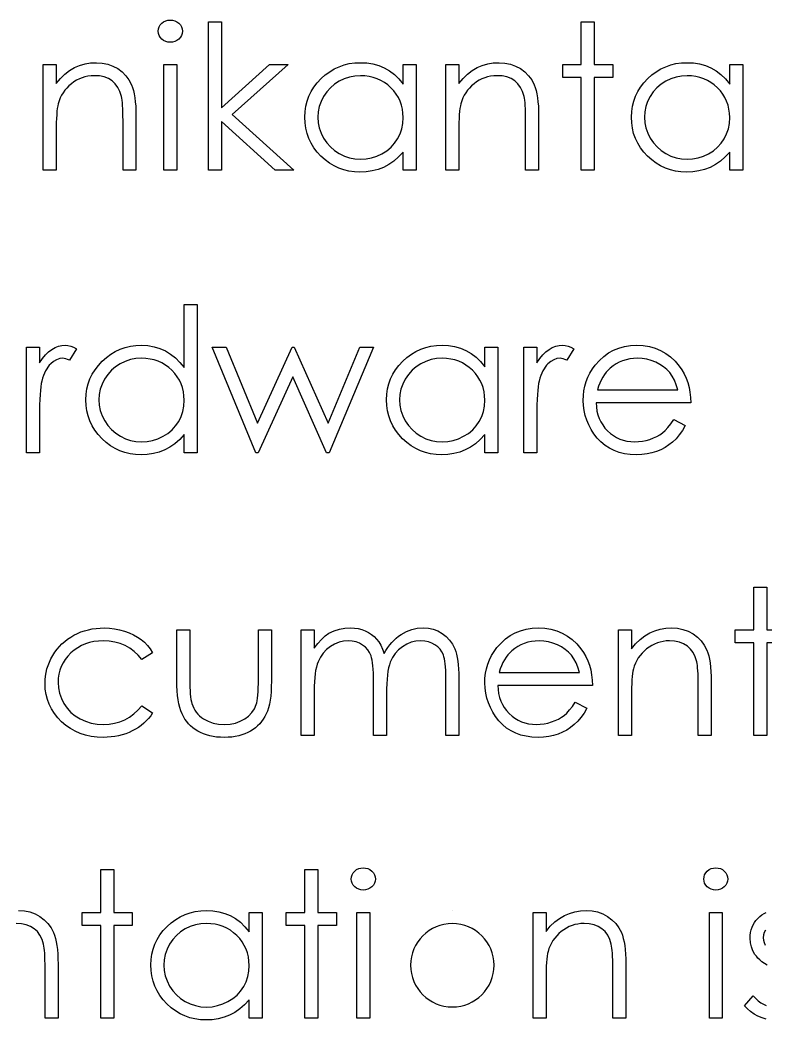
# Model space of a CAD drawing. Header units: millimetres. Extents: x -49 to 245, y 0 to 119.
# Drawn here: x 44.31 to 62.33, y 94.67 to 118.85 of the extents above; entities that cross this region are included whole.
import ezdxf

# ---------------------------------------------------------------- set-up
doc = ezdxf.new("R2010")
doc.units = ezdxf.units.MM

msp = doc.modelspace()

# ---------------------------------------------------------------- linework, layer by layer
at = {"color": 7, "linetype": 'Continuous'}
msp.add_line((54.768, 97.314), (54.768, 97.314), dxfattribs=at)
at = {"color": 7, "linetype": 'Continuous', "flags": 128}
for points in [[(47.944, 118.846), (48.003, 118.842), (48.057, 118.827), (48.106, 118.802), (48.151, 118.767), (48.189, 118.726), (48.216, 118.68), (48.232, 118.63), (48.237, 118.576), (48.237, 118.576), (48.232, 118.523), (48.216, 118.474), (48.189, 118.429), (48.151, 118.387), (48.106, 118.353), (48.057, 118.328), (48.003, 118.313), (47.944, 118.308), (47.944, 118.308), (47.887, 118.313), (47.834, 118.328), (47.784, 118.353), (47.74, 118.387), (47.702, 118.429), (47.676, 118.474), (47.66, 118.523), (47.654, 118.576), (47.654, 118.576), (47.66, 118.63), (47.676, 118.68), (47.702, 118.726), (47.74, 118.767), (47.784, 118.802), (47.834, 118.827), (47.887, 118.842), (47.944, 118.846)], [(48.866, 118.802), (49.18, 118.802), (49.18, 118.802), (49.18, 116.726), (49.18, 116.726), (50.344, 117.77), (50.344, 117.77), (50.795, 117.77), (50.795, 117.77), (49.445, 116.558), (49.445, 116.558), (50.93, 115.212), (50.93, 115.212), (50.479, 115.212), (50.479, 115.212), (49.18, 116.39), (49.18, 116.39), (49.18, 115.212), (49.18, 115.212), (48.866, 115.212), (48.866, 115.212), (48.866, 118.802)], [(57.885, 118.802), (58.199, 118.802), (58.199, 118.802), (58.199, 117.77), (58.199, 117.77), (58.648, 117.77), (58.648, 117.77), (58.648, 117.455), (58.648, 117.455), (58.199, 117.455), (58.199, 117.455), (58.199, 115.212), (58.199, 115.212), (57.885, 115.212), (57.885, 115.212), (57.885, 117.455), (57.885, 117.455), (57.436, 117.455), (57.436, 117.455), (57.436, 117.77), (57.436, 117.77), (57.885, 117.77), (57.885, 117.77), (57.885, 118.802)], [(44.872, 117.77), (45.186, 117.77), (45.186, 117.77), (45.186, 117.308), (45.186, 117.308), (45.289, 117.432), (45.397, 117.537), (45.511, 117.624), (45.63, 117.694), (45.754, 117.746), (45.884, 117.784), (46.019, 117.807), (46.159, 117.814), (46.159, 117.814), (46.301, 117.805), (46.434, 117.779), (46.559, 117.733), (46.675, 117.67), (46.78, 117.591), (46.872, 117.5), (46.947, 117.397), (47.008, 117.28), (47.034, 117.215), (47.055, 117.141), (47.074, 117.059), (47.089, 116.967), (47.1, 116.868), (47.109, 116.76), (47.114, 116.643), (47.116, 116.518), (47.116, 116.518), (47.116, 115.212), (47.116, 115.212), (46.802, 115.212), (46.802, 115.212), (46.802, 116.415), (46.802, 116.415), (46.801, 116.519), (46.799, 116.615), (46.797, 116.701), (46.792, 116.779), (46.787, 116.847), (46.78, 116.906), (46.773, 116.956), (46.764, 116.997), (46.764, 116.997), (46.729, 117.115), (46.679, 117.217), (46.616, 117.303), (46.539, 117.374), (46.45, 117.429), (46.347, 117.469), (46.232, 117.493), (46.105, 117.5), (46.105, 117.5), (46.029, 117.498), (45.955, 117.488), (45.883, 117.473), (45.814, 117.452), (45.746, 117.424), (45.68, 117.391), (45.616, 117.351), (45.554, 117.305), (45.496, 117.255), (45.443, 117.202), (45.396, 117.146), (45.353, 117.087), (45.316, 117.026), (45.284, 116.961), (45.256, 116.893), (45.234, 116.823), (45.234, 116.823), (45.223, 116.771), (45.213, 116.709), (45.205, 116.639), (45.198, 116.557), (45.193, 116.467), (45.189, 116.367), (45.187, 116.257), (45.186, 116.137), (45.186, 116.137), (45.186, 115.212), (45.186, 115.212), (44.872, 115.212), (44.872, 115.212), (44.872, 117.77)], [(47.789, 117.77), (48.103, 117.77), (48.103, 117.77), (48.103, 115.212), (48.103, 115.212), (47.789, 115.212), (47.789, 115.212), (47.789, 117.77)], [(53.891, 117.77), (53.891, 115.212), (53.891, 115.212), (53.577, 115.212), (53.577, 115.212), (53.577, 115.654), (53.577, 115.654), (53.468, 115.536), (53.354, 115.436), (53.232, 115.351), (53.105, 115.284), (52.971, 115.233), (52.831, 115.196), (52.685, 115.174), (52.532, 115.167), (52.532, 115.167), (52.397, 115.173), (52.267, 115.192), (52.141, 115.222), (52.021, 115.264), (51.906, 115.318), (51.795, 115.385), (51.69, 115.464), (51.589, 115.555), (51.498, 115.654), (51.418, 115.759), (51.352, 115.869), (51.296, 115.984), (51.254, 116.105), (51.223, 116.231), (51.205, 116.362), (51.199, 116.498), (51.199, 116.498), (51.205, 116.631), (51.223, 116.76), (51.254, 116.883), (51.298, 117.003), (51.353, 117.116), (51.42, 117.225), (51.5, 117.329), (51.593, 117.428), (51.694, 117.519), (51.8, 117.597), (51.911, 117.664), (52.028, 117.718), (52.149, 117.76), (52.275, 117.791), (52.406, 117.808), (52.542, 117.814), (52.542, 117.814), (52.699, 117.807), (52.847, 117.784), (52.988, 117.744), (53.121, 117.69), (53.247, 117.619), (53.365, 117.53), (53.475, 117.422), (53.577, 117.296), (53.577, 117.296), (53.577, 117.77), (53.577, 117.77), (53.891, 117.77)], [(54.609, 117.77), (54.923, 117.77), (54.923, 117.77), (54.923, 117.308), (54.923, 117.308), (55.026, 117.432), (55.134, 117.537), (55.248, 117.624), (55.367, 117.694), (55.491, 117.746), (55.621, 117.784), (55.756, 117.807), (55.896, 117.814), (55.896, 117.814), (56.038, 117.805), (56.171, 117.779), (56.296, 117.733), (56.412, 117.67), (56.518, 117.591), (56.609, 117.5), (56.685, 117.397), (56.746, 117.28), (56.771, 117.215), (56.792, 117.141), (56.811, 117.059), (56.826, 116.967), (56.837, 116.868), (56.846, 116.76), (56.851, 116.643), (56.853, 116.518), (56.853, 116.518), (56.853, 115.212), (56.853, 115.212), (56.539, 115.212), (56.539, 115.212), (56.539, 116.415), (56.539, 116.415), (56.538, 116.519), (56.537, 116.615), (56.534, 116.701), (56.53, 116.779), (56.524, 116.847), (56.518, 116.906), (56.51, 116.956), (56.502, 116.997), (56.502, 116.997), (56.466, 117.115), (56.416, 117.217), (56.353, 117.303), (56.276, 117.374), (56.187, 117.429), (56.084, 117.469), (55.969, 117.493), (55.842, 117.5), (55.842, 117.5), (55.766, 117.498), (55.692, 117.488), (55.62, 117.473), (55.551, 117.452), (55.483, 117.424), (55.417, 117.391), (55.353, 117.351), (55.291, 117.305), (55.233, 117.255), (55.181, 117.202), (55.133, 117.146), (55.09, 117.087), (55.053, 117.026), (55.021, 116.961), (54.993, 116.893), (54.972, 116.823), (54.972, 116.823), (54.96, 116.771), (54.951, 116.709), (54.942, 116.639), (54.935, 116.557), (54.93, 116.467), (54.926, 116.367), (54.924, 116.257), (54.923, 116.137), (54.923, 116.137), (54.923, 115.212), (54.923, 115.212), (54.609, 115.212), (54.609, 115.212), (54.609, 117.77)], [(61.789, 117.77), (61.789, 115.212), (61.789, 115.212), (61.475, 115.212), (61.475, 115.212), (61.475, 115.654), (61.475, 115.654), (61.366, 115.536), (61.252, 115.436), (61.13, 115.351), (61.002, 115.284), (60.868, 115.233), (60.729, 115.196), (60.582, 115.174), (60.43, 115.167), (60.43, 115.167), (60.295, 115.173), (60.164, 115.192), (60.039, 115.222), (59.918, 115.264), (59.803, 115.318), (59.692, 115.385), (59.587, 115.464), (59.487, 115.555), (59.395, 115.654), (59.316, 115.759), (59.249, 115.869), (59.194, 115.984), (59.151, 116.105), (59.121, 116.231), (59.103, 116.362), (59.096, 116.498), (59.096, 116.498), (59.103, 116.631), (59.121, 116.76), (59.152, 116.883), (59.195, 117.003), (59.251, 117.116), (59.318, 117.225), (59.398, 117.329), (59.49, 117.428), (59.591, 117.519), (59.698, 117.597), (59.809, 117.664), (59.925, 117.718), (60.046, 117.76), (60.173, 117.791), (60.304, 117.808), (60.44, 117.814), (60.44, 117.814), (60.596, 117.807), (60.745, 117.784), (60.886, 117.744), (61.019, 117.69), (61.144, 117.619), (61.263, 117.53), (61.372, 117.422), (61.475, 117.296), (61.475, 117.296), (61.475, 117.77), (61.475, 117.77), (61.789, 117.77)], [(52.546, 117.5), (52.409, 117.492), (52.277, 117.467), (52.151, 117.426), (52.03, 117.368), (51.918, 117.296), (51.817, 117.21), (51.729, 117.111), (51.653, 116.998), (51.592, 116.878), (51.548, 116.753), (51.521, 116.625), (51.513, 116.494), (51.513, 116.494), (51.522, 116.364), (51.548, 116.236), (51.592, 116.111), (51.654, 115.989), (51.731, 115.876), (51.819, 115.776), (51.92, 115.689), (52.033, 115.615), (52.155, 115.556), (52.28, 115.515), (52.41, 115.489), (52.544, 115.481), (52.544, 115.481), (52.68, 115.489), (52.812, 115.514), (52.941, 115.555), (53.065, 115.614), (53.181, 115.686), (53.283, 115.77), (53.37, 115.866), (53.444, 115.973), (53.502, 116.09), (53.544, 116.215), (53.569, 116.346), (53.577, 116.485), (53.577, 116.485), (53.572, 116.591), (53.558, 116.693), (53.535, 116.79), (53.503, 116.883), (53.461, 116.971), (53.41, 117.055), (53.349, 117.134), (53.279, 117.209), (53.203, 117.277), (53.122, 117.337), (53.037, 117.387), (52.948, 117.427), (52.854, 117.46), (52.755, 117.482), (52.653, 117.496), (52.546, 117.5)], [(60.444, 117.5), (60.307, 117.492), (60.175, 117.467), (60.048, 117.426), (59.927, 117.368), (59.815, 117.296), (59.715, 117.21), (59.626, 117.111), (59.55, 116.998), (59.489, 116.878), (59.446, 116.753), (59.419, 116.625), (59.41, 116.494), (59.41, 116.494), (59.42, 116.364), (59.446, 116.236), (59.49, 116.111), (59.551, 115.989), (59.629, 115.876), (59.717, 115.776), (59.818, 115.689), (59.931, 115.615), (60.052, 115.556), (60.178, 115.515), (60.307, 115.489), (60.441, 115.481), (60.441, 115.481), (60.577, 115.489), (60.71, 115.514), (60.838, 115.555), (60.963, 115.614), (61.078, 115.686), (61.181, 115.77), (61.268, 115.866), (61.341, 115.973), (61.4, 116.09), (61.442, 116.215), (61.466, 116.346), (61.475, 116.485), (61.475, 116.485), (61.47, 116.591), (61.456, 116.693), (61.433, 116.79), (61.4, 116.883), (61.358, 116.971), (61.307, 117.055), (61.247, 117.134), (61.177, 117.209), (61.1, 117.277), (61.02, 117.337), (60.934, 117.387), (60.845, 117.427), (60.751, 117.46), (60.653, 117.482), (60.55, 117.496), (60.444, 117.5)], [(48.596, 111.968), (48.596, 108.379), (48.596, 108.379), (48.282, 108.379), (48.282, 108.379), (48.282, 108.821), (48.282, 108.821), (48.174, 108.703), (48.059, 108.602), (47.937, 108.518), (47.81, 108.451), (47.676, 108.4), (47.536, 108.363), (47.39, 108.341), (47.238, 108.334), (47.238, 108.334), (47.102, 108.34), (46.972, 108.358), (46.846, 108.388), (46.726, 108.43), (46.611, 108.485), (46.5, 108.552), (46.395, 108.63), (46.295, 108.721), (46.203, 108.821), (46.124, 108.925), (46.057, 109.035), (46.002, 109.151), (45.959, 109.272), (45.929, 109.397), (45.91, 109.528), (45.904, 109.664), (45.904, 109.664), (45.91, 109.798), (45.929, 109.927), (45.959, 110.05), (46.003, 110.169), (46.058, 110.283), (46.126, 110.391), (46.206, 110.496), (46.298, 110.595), (46.399, 110.685), (46.506, 110.764), (46.616, 110.83), (46.733, 110.884), (46.854, 110.927), (46.98, 110.957), (47.111, 110.975), (47.247, 110.981), (47.247, 110.981), (47.404, 110.973), (47.552, 110.947), (47.693, 110.905), (47.827, 110.846), (47.952, 110.77), (48.071, 110.677), (48.18, 110.567), (48.282, 110.441), (48.282, 110.441), (48.282, 111.968), (48.282, 111.968), (48.596, 111.968)], [(44.468, 110.936), (44.782, 110.936), (44.782, 110.936), (44.782, 110.56), (44.782, 110.56), (44.854, 110.663), (44.927, 110.752), (45.002, 110.824), (45.08, 110.882), (45.159, 110.925), (45.24, 110.957), (45.322, 110.975), (45.406, 110.981), (45.406, 110.981), (45.471, 110.975), (45.539, 110.959), (45.608, 110.932), (45.68, 110.893), (45.68, 110.893), (45.507, 110.621), (45.507, 110.621), (45.462, 110.641), (45.42, 110.656), (45.381, 110.664), (45.347, 110.667), (45.347, 110.667), (45.272, 110.659), (45.197, 110.633), (45.125, 110.591), (45.054, 110.532), (45.019, 110.497), (44.987, 110.456), (44.958, 110.411), (44.93, 110.361), (44.904, 110.307), (44.88, 110.248), (44.858, 110.184), (44.838, 110.116), (44.838, 110.116), (44.825, 110.055), (44.814, 109.98), (44.804, 109.891), (44.796, 109.788), (44.79, 109.671), (44.786, 109.541), (44.783, 109.397), (44.782, 109.238), (44.782, 109.238), (44.782, 108.379), (44.782, 108.379), (44.468, 108.379), (44.468, 108.379), (44.468, 110.936)], [(48.955, 110.936), (49.293, 110.936), (49.293, 110.936), (50.055, 109.096), (50.055, 109.096), (50.89, 110.936), (50.89, 110.936), (50.943, 110.936), (50.943, 110.936), (51.76, 109.096), (51.76, 109.096), (52.529, 110.936), (52.529, 110.936), (52.859, 110.936), (52.859, 110.936), (51.79, 108.379), (51.79, 108.379), (51.725, 108.379), (51.725, 108.379), (50.907, 110.218), (50.907, 110.218), (50.073, 108.379), (50.073, 108.379), (50.015, 108.379), (50.015, 108.379), (48.955, 110.936)], [(55.866, 110.936), (55.866, 108.379), (55.866, 108.379), (55.552, 108.379), (55.552, 108.379), (55.552, 108.821), (55.552, 108.821), (55.443, 108.703), (55.329, 108.602), (55.207, 108.518), (55.079, 108.451), (54.945, 108.4), (54.806, 108.363), (54.659, 108.341), (54.507, 108.334), (54.507, 108.334), (54.372, 108.34), (54.241, 108.358), (54.116, 108.388), (53.995, 108.43), (53.88, 108.485), (53.769, 108.552), (53.664, 108.63), (53.564, 108.721), (53.472, 108.821), (53.393, 108.925), (53.326, 109.035), (53.271, 109.151), (53.228, 109.272), (53.198, 109.397), (53.18, 109.528), (53.173, 109.664), (53.173, 109.664), (53.18, 109.798), (53.198, 109.927), (53.229, 110.05), (53.272, 110.169), (53.328, 110.283), (53.395, 110.391), (53.475, 110.496), (53.567, 110.595), (53.668, 110.685), (53.775, 110.764), (53.886, 110.83), (54.002, 110.884), (54.123, 110.927), (54.25, 110.957), (54.381, 110.975), (54.517, 110.981), (54.517, 110.981), (54.673, 110.973), (54.822, 110.95), (54.963, 110.911), (55.096, 110.857), (55.221, 110.786), (55.34, 110.696), (55.449, 110.589), (55.552, 110.463), (55.552, 110.463), (55.552, 110.936), (55.552, 110.936), (55.866, 110.936)], [(56.494, 110.936), (56.808, 110.936), (56.808, 110.936), (56.808, 110.56), (56.808, 110.56), (56.879, 110.663), (56.953, 110.752), (57.028, 110.824), (57.105, 110.882), (57.184, 110.925), (57.266, 110.957), (57.348, 110.975), (57.432, 110.981), (57.432, 110.981), (57.497, 110.975), (57.564, 110.959), (57.634, 110.932), (57.705, 110.893), (57.705, 110.893), (57.533, 110.621), (57.533, 110.621), (57.487, 110.641), (57.445, 110.656), (57.407, 110.664), (57.372, 110.667), (57.372, 110.667), (57.297, 110.659), (57.223, 110.633), (57.151, 110.591), (57.079, 110.532), (57.045, 110.497), (57.013, 110.456), (56.983, 110.411), (56.955, 110.361), (56.929, 110.307), (56.905, 110.248), (56.884, 110.184), (56.864, 110.116), (56.864, 110.116), (56.851, 110.055), (56.839, 109.98), (56.83, 109.891), (56.822, 109.788), (56.816, 109.671), (56.811, 109.541), (56.809, 109.397), (56.808, 109.238), (56.808, 109.238), (56.808, 108.379), (56.808, 108.379), (56.494, 108.379), (56.494, 108.379), (56.494, 110.936)], [(60.119, 109.186), (60.398, 109.04), (60.398, 109.04), (60.329, 108.923), (60.255, 108.817), (60.177, 108.723), (60.093, 108.642), (60.004, 108.571), (59.91, 108.51), (59.809, 108.456), (59.704, 108.412), (59.593, 108.378), (59.474, 108.353), (59.349, 108.339), (59.216, 108.334), (59.216, 108.334), (59.069, 108.34), (58.93, 108.359), (58.8, 108.39), (58.677, 108.435), (58.564, 108.491), (58.458, 108.561), (58.359, 108.643), (58.27, 108.737), (58.191, 108.84), (58.121, 108.946), (58.063, 109.055), (58.015, 109.168), (57.977, 109.284), (57.951, 109.402), (57.935, 109.525), (57.93, 109.65), (57.93, 109.65), (57.935, 109.768), (57.948, 109.883), (57.971, 109.995), (58.003, 110.103), (58.045, 110.208), (58.095, 110.31), (58.155, 110.409), (58.224, 110.504), (58.224, 110.504), (58.322, 110.616), (58.427, 110.713), (58.54, 110.795), (58.661, 110.862), (58.79, 110.914), (58.927, 110.952), (59.071, 110.973), (59.224, 110.981), (59.224, 110.981), (59.381, 110.973), (59.53, 110.95), (59.671, 110.91), (59.804, 110.856), (59.929, 110.785), (60.045, 110.698), (60.154, 110.595), (60.254, 110.478), (60.254, 110.478), (60.318, 110.386), (60.374, 110.289), (60.421, 110.186), (60.46, 110.078), (60.491, 109.964), (60.513, 109.845), (60.527, 109.72), (60.532, 109.59), (60.532, 109.59), (58.244, 109.59), (58.244, 109.59), (58.25, 109.489), (58.264, 109.392), (58.287, 109.3), (58.317, 109.214), (58.355, 109.132), (58.402, 109.054), (58.456, 108.981), (58.519, 108.912), (58.587, 108.85), (58.66, 108.796), (58.736, 108.751), (58.817, 108.714), (58.901, 108.685), (58.989, 108.665), (59.081, 108.652), (59.177, 108.648), (59.177, 108.648), (59.271, 108.651), (59.363, 108.662), (59.454, 108.681), (59.544, 108.707), (59.63, 108.74), (59.709, 108.777), (59.781, 108.82), (59.847, 108.866), (59.911, 108.923), (59.978, 108.996), (60.047, 109.083), (60.119, 109.186)], [(47.252, 110.667), (47.114, 110.659), (46.982, 110.634), (46.856, 110.593), (46.735, 110.535), (46.623, 110.463), (46.522, 110.377), (46.434, 110.278), (46.358, 110.165), (46.297, 110.044), (46.253, 109.92), (46.227, 109.792), (46.218, 109.661), (46.218, 109.661), (46.227, 109.53), (46.253, 109.403), (46.297, 109.278), (46.359, 109.156), (46.436, 109.042), (46.525, 108.942), (46.626, 108.855), (46.738, 108.782), (46.86, 108.723), (46.985, 108.681), (47.115, 108.656), (47.249, 108.648), (47.249, 108.648), (47.385, 108.656), (47.517, 108.681), (47.646, 108.722), (47.77, 108.78), (47.886, 108.852), (47.989, 108.937), (48.075, 109.033), (48.149, 109.14), (48.207, 109.257), (48.249, 109.382), (48.274, 109.513), (48.282, 109.652), (48.282, 109.652), (48.277, 109.758), (48.263, 109.859), (48.24, 109.957), (48.208, 110.049), (48.166, 110.138), (48.115, 110.222), (48.054, 110.301), (47.984, 110.376), (47.908, 110.444), (47.827, 110.504), (47.742, 110.553), (47.653, 110.594), (47.559, 110.626), (47.461, 110.649), (47.358, 110.663), (47.252, 110.667)], [(54.521, 110.667), (54.383, 110.659), (54.252, 110.634), (54.125, 110.593), (54.004, 110.535), (53.892, 110.463), (53.792, 110.377), (53.703, 110.278), (53.627, 110.165), (53.566, 110.044), (53.522, 109.92), (53.496, 109.792), (53.487, 109.661), (53.487, 109.661), (53.497, 109.53), (53.522, 109.403), (53.567, 109.278), (53.628, 109.156), (53.705, 109.042), (53.794, 108.942), (53.895, 108.855), (54.008, 108.782), (54.129, 108.723), (54.254, 108.681), (54.384, 108.656), (54.518, 108.648), (54.518, 108.648), (54.654, 108.656), (54.787, 108.681), (54.915, 108.722), (55.04, 108.78), (55.155, 108.852), (55.258, 108.937), (55.345, 109.033), (55.418, 109.14), (55.476, 109.257), (55.519, 109.382), (55.543, 109.513), (55.552, 109.652), (55.552, 109.652), (55.547, 109.758), (55.533, 109.859), (55.509, 109.957), (55.477, 110.049), (55.435, 110.138), (55.384, 110.222), (55.324, 110.301), (55.254, 110.376), (55.177, 110.444), (55.096, 110.504), (55.011, 110.553), (54.922, 110.594), (54.828, 110.626), (54.73, 110.649), (54.627, 110.663), (54.521, 110.667)], [(60.218, 109.904), (60.181, 110.028), (60.135, 110.139), (60.083, 110.236), (60.023, 110.321), (59.954, 110.395), (59.874, 110.462), (59.784, 110.52), (59.684, 110.572), (59.577, 110.614), (59.467, 110.643), (59.355, 110.661), (59.24, 110.667), (59.24, 110.667), (59.146, 110.663), (59.055, 110.652), (58.967, 110.633), (58.884, 110.607), (58.803, 110.573), (58.725, 110.532), (58.652, 110.483), (58.581, 110.427), (58.581, 110.427), (58.532, 110.381), (58.486, 110.329), (58.444, 110.272), (58.404, 110.21), (58.368, 110.141), (58.334, 110.068), (58.304, 109.989), (58.277, 109.904), (58.277, 109.904), (60.218, 109.904)], [(62.058, 105.135), (62.372, 105.135), (62.372, 105.135), (62.372, 104.103), (62.372, 104.103), (62.821, 104.103), (62.821, 104.103), (62.821, 103.789), (62.821, 103.789), (62.372, 103.789), (62.372, 103.789), (62.372, 101.545), (62.372, 101.545), (62.058, 101.545), (62.058, 101.545), (62.058, 103.789), (62.058, 103.789), (61.609, 103.789), (61.609, 103.789), (61.609, 104.103), (61.609, 104.103), (62.058, 104.103), (62.058, 104.103), (62.058, 105.135)], [(47.519, 103.548), (47.257, 103.385), (47.257, 103.385), (47.167, 103.49), (47.07, 103.581), (46.966, 103.658), (46.853, 103.721), (46.733, 103.771), (46.604, 103.806), (46.469, 103.827), (46.325, 103.834), (46.325, 103.834), (46.21, 103.829), (46.1, 103.815), (45.995, 103.792), (45.894, 103.761), (45.799, 103.719), (45.708, 103.669), (45.623, 103.61), (45.542, 103.541), (45.469, 103.466), (45.406, 103.387), (45.352, 103.304), (45.309, 103.217), (45.274, 103.127), (45.251, 103.032), (45.236, 102.933), (45.231, 102.831), (45.231, 102.831), (45.24, 102.697), (45.267, 102.567), (45.312, 102.441), (45.374, 102.319), (45.453, 102.206), (45.544, 102.106), (45.649, 102.02), (45.767, 101.947), (45.896, 101.889), (46.032, 101.847), (46.176, 101.823), (46.328, 101.814), (46.328, 101.814), (46.466, 101.821), (46.599, 101.842), (46.724, 101.878), (46.844, 101.927), (46.957, 101.99), (47.063, 102.067), (47.163, 102.158), (47.257, 102.263), (47.257, 102.263), (47.519, 102.091), (47.519, 102.091), (47.472, 102.023), (47.42, 101.958), (47.364, 101.898), (47.304, 101.842), (47.241, 101.789), (47.173, 101.741), (47.102, 101.696), (47.027, 101.655), (46.948, 101.619), (46.867, 101.587), (46.783, 101.561), (46.696, 101.539), (46.607, 101.522), (46.515, 101.51), (46.42, 101.502), (46.323, 101.5), (46.323, 101.5), (46.174, 101.506), (46.032, 101.524), (45.897, 101.554), (45.768, 101.595), (45.645, 101.648), (45.529, 101.713), (45.42, 101.791), (45.317, 101.88), (45.223, 101.977), (45.142, 102.08), (45.073, 102.187), (45.017, 102.3), (44.973, 102.419), (44.942, 102.541), (44.923, 102.67), (44.917, 102.803), (44.917, 102.803), (44.92, 102.893), (44.929, 102.982), (44.943, 103.07), (44.964, 103.156), (44.99, 103.24), (45.022, 103.323), (45.06, 103.403), (45.103, 103.482), (45.152, 103.559), (45.206, 103.63), (45.263, 103.698), (45.326, 103.761), (45.392, 103.82), (45.462, 103.875), (45.538, 103.925), (45.617, 103.972), (45.7, 104.013), (45.786, 104.049), (45.873, 104.079), (45.964, 104.104), (46.056, 104.123), (46.151, 104.137), (46.248, 104.145), (46.349, 104.148), (46.349, 104.148), (46.474, 104.143), (46.598, 104.128), (46.719, 104.104), (46.839, 104.07), (46.952, 104.028), (47.057, 103.98), (47.153, 103.926), (47.24, 103.867), (47.319, 103.8), (47.392, 103.725), (47.459, 103.641), (47.519, 103.548)], [(48.103, 104.103), (48.417, 104.103), (48.417, 104.103), (48.417, 102.917), (48.417, 102.917), (48.418, 102.812), (48.42, 102.717), (48.424, 102.629), (48.43, 102.55), (48.437, 102.48), (48.445, 102.417), (48.455, 102.364), (48.467, 102.319), (48.467, 102.319), (48.488, 102.262), (48.512, 102.208), (48.542, 102.157), (48.575, 102.11), (48.612, 102.065), (48.655, 102.023), (48.7, 101.985), (48.751, 101.95), (48.861, 101.891), (48.981, 101.848), (49.112, 101.823), (49.252, 101.814), (49.252, 101.814), (49.392, 101.823), (49.521, 101.847), (49.639, 101.889), (49.746, 101.946), (49.839, 102.017), (49.917, 102.099), (49.979, 102.191), (50.025, 102.293), (50.025, 102.293), (50.037, 102.335), (50.048, 102.387), (50.057, 102.45), (50.065, 102.523), (50.07, 102.606), (50.074, 102.699), (50.076, 102.803), (50.077, 102.917), (50.077, 102.917), (50.077, 104.103), (50.077, 104.103), (50.391, 104.103), (50.391, 104.103), (50.391, 102.858), (50.391, 102.858), (50.389, 102.731), (50.384, 102.612), (50.374, 102.5), (50.36, 102.398), (50.342, 102.302), (50.32, 102.216), (50.294, 102.138), (50.265, 102.067), (50.231, 102.002), (50.194, 101.941), (50.152, 101.884), (50.107, 101.83), (50.058, 101.779), (50.004, 101.733), (49.947, 101.69), (49.885, 101.65), (49.82, 101.615), (49.75, 101.584), (49.677, 101.559), (49.6, 101.538), (49.518, 101.521), (49.432, 101.509), (49.343, 101.502), (49.249, 101.5), (49.249, 101.5), (49.156, 101.502), (49.066, 101.509), (48.981, 101.521), (48.899, 101.538), (48.821, 101.559), (48.747, 101.584), (48.677, 101.615), (48.611, 101.65), (48.549, 101.69), (48.491, 101.733), (48.437, 101.78), (48.387, 101.831), (48.342, 101.885), (48.3, 101.943), (48.263, 102.005), (48.229, 102.07), (48.2, 102.142), (48.174, 102.222), (48.152, 102.311), (48.134, 102.408), (48.12, 102.513), (48.11, 102.627), (48.105, 102.75), (48.103, 102.881), (48.103, 102.881), (48.103, 104.103)], [(51.109, 104.103), (51.423, 104.103), (51.423, 104.103), (51.423, 103.658), (51.423, 103.658), (51.51, 103.773), (51.599, 103.871), (51.688, 103.953), (51.778, 104.018), (51.778, 104.018), (51.905, 104.075), (52.035, 104.115), (52.169, 104.139), (52.305, 104.148), (52.305, 104.148), (52.398, 104.143), (52.488, 104.13), (52.575, 104.106), (52.66, 104.074), (52.741, 104.034), (52.813, 103.989), (52.878, 103.937), (52.935, 103.879), (52.986, 103.811), (53.034, 103.731), (53.079, 103.637), (53.119, 103.53), (53.119, 103.53), (53.161, 103.604), (53.206, 103.672), (53.254, 103.737), (53.304, 103.796), (53.356, 103.852), (53.411, 103.902), (53.468, 103.949), (53.529, 103.99), (53.654, 104.059), (53.784, 104.108), (53.918, 104.138), (54.057, 104.148), (54.057, 104.148), (54.186, 104.139), (54.306, 104.115), (54.419, 104.073), (54.524, 104.015), (54.619, 103.942), (54.701, 103.855), (54.77, 103.757), (54.825, 103.644), (54.848, 103.581), (54.868, 103.51), (54.885, 103.432), (54.899, 103.346), (54.909, 103.254), (54.917, 103.154), (54.922, 103.046), (54.923, 102.931), (54.923, 102.931), (54.923, 101.545), (54.923, 101.545), (54.609, 101.545), (54.609, 101.545), (54.609, 102.932), (54.609, 102.932), (54.608, 103.03), (54.606, 103.121), (54.601, 103.203), (54.594, 103.277), (54.586, 103.343), (54.576, 103.401), (54.564, 103.452), (54.55, 103.494), (54.515, 103.567), (54.469, 103.632), (54.413, 103.69), (54.346, 103.74), (54.271, 103.781), (54.189, 103.811), (54.099, 103.828), (54.003, 103.834), (54.003, 103.834), (53.884, 103.825), (53.771, 103.799), (53.663, 103.755), (53.56, 103.693), (53.466, 103.618), (53.386, 103.53), (53.319, 103.43), (53.266, 103.32), (53.244, 103.257), (53.225, 103.184), (53.21, 103.101), (53.196, 103.008), (53.187, 102.906), (53.179, 102.794), (53.175, 102.672), (53.173, 102.54), (53.173, 102.54), (53.173, 101.545), (53.173, 101.545), (52.859, 101.545), (52.859, 101.545), (52.859, 102.846), (52.859, 102.846), (52.858, 102.956), (52.856, 103.057), (52.851, 103.149), (52.844, 103.232), (52.836, 103.306), (52.826, 103.369), (52.814, 103.425), (52.8, 103.47), (52.766, 103.549), (52.72, 103.619), (52.664, 103.681), (52.596, 103.734), (52.521, 103.778), (52.437, 103.809), (52.347, 103.827), (52.251, 103.834), (52.251, 103.834), (52.137, 103.825), (52.027, 103.799), (51.92, 103.757), (51.818, 103.697), (51.724, 103.623), (51.643, 103.536), (51.575, 103.439), (51.52, 103.329), (51.498, 103.267), (51.478, 103.198), (51.461, 103.121), (51.448, 103.036), (51.437, 102.945), (51.43, 102.844), (51.425, 102.737), (51.423, 102.621), (51.423, 102.621), (51.423, 101.545), (51.423, 101.545), (51.109, 101.545), (51.109, 101.545), (51.109, 104.103)], [(57.74, 102.353), (58.019, 102.206), (58.019, 102.206), (57.951, 102.089), (57.877, 101.984), (57.799, 101.89), (57.714, 101.809), (57.625, 101.738), (57.531, 101.676), (57.431, 101.623), (57.326, 101.579), (57.215, 101.544), (57.096, 101.52), (56.971, 101.505), (56.838, 101.5), (56.838, 101.5), (56.691, 101.507), (56.552, 101.526), (56.422, 101.557), (56.299, 101.601), (56.185, 101.658), (56.079, 101.727), (55.981, 101.809), (55.892, 101.904), (55.812, 102.007), (55.743, 102.112), (55.685, 102.222), (55.637, 102.335), (55.599, 102.45), (55.573, 102.569), (55.557, 102.692), (55.552, 102.817), (55.552, 102.817), (55.556, 102.935), (55.57, 103.05), (55.593, 103.161), (55.625, 103.27), (55.666, 103.375), (55.717, 103.477), (55.777, 103.576), (55.846, 103.671), (55.846, 103.671), (55.943, 103.782), (56.049, 103.88), (56.161, 103.961), (56.283, 104.029), (56.412, 104.08), (56.548, 104.118), (56.693, 104.14), (56.846, 104.148), (56.846, 104.148), (57.003, 104.14), (57.152, 104.116), (57.293, 104.077), (57.426, 104.022), (57.55, 103.951), (57.667, 103.864), (57.775, 103.762), (57.876, 103.644), (57.876, 103.644), (57.94, 103.552), (57.996, 103.456), (58.043, 103.353), (58.082, 103.245), (58.113, 103.131), (58.135, 103.012), (58.148, 102.887), (58.154, 102.757), (58.154, 102.757), (55.866, 102.757), (55.866, 102.757), (55.872, 102.656), (55.886, 102.559), (55.908, 102.467), (55.939, 102.38), (55.977, 102.298), (56.023, 102.22), (56.078, 102.147), (56.14, 102.079), (56.209, 102.017), (56.281, 101.963), (56.358, 101.917), (56.438, 101.88), (56.523, 101.852), (56.611, 101.831), (56.703, 101.819), (56.799, 101.814), (56.799, 101.814), (56.893, 101.818), (56.985, 101.829), (57.076, 101.848), (57.165, 101.874), (57.252, 101.906), (57.331, 101.944), (57.403, 101.986), (57.469, 102.033), (57.533, 102.09), (57.599, 102.163), (57.669, 102.25), (57.74, 102.353)], [(58.782, 104.103), (59.096, 104.103), (59.096, 104.103), (59.096, 103.642), (59.096, 103.642), (59.199, 103.765), (59.307, 103.871), (59.421, 103.958), (59.54, 104.027), (59.664, 104.08), (59.794, 104.118), (59.929, 104.14), (60.07, 104.148), (60.07, 104.148), (60.211, 104.139), (60.344, 104.112), (60.469, 104.066), (60.586, 104.003), (60.691, 103.925), (60.782, 103.834), (60.858, 103.73), (60.919, 103.613), (60.944, 103.548), (60.966, 103.474), (60.984, 103.392), (60.999, 103.301), (61.01, 103.201), (61.019, 103.093), (61.024, 102.976), (61.026, 102.851), (61.026, 102.851), (61.026, 101.545), (61.026, 101.545), (60.712, 101.545), (60.712, 101.545), (60.712, 102.748), (60.712, 102.748), (60.711, 102.853), (60.71, 102.948), (60.707, 103.034), (60.703, 103.112), (60.697, 103.18), (60.691, 103.239), (60.683, 103.29), (60.675, 103.33), (60.675, 103.33), (60.639, 103.448), (60.589, 103.55), (60.526, 103.637), (60.45, 103.707), (60.36, 103.763), (60.257, 103.802), (60.142, 103.826), (60.015, 103.834), (60.015, 103.834), (59.939, 103.831), (59.866, 103.822), (59.793, 103.806), (59.724, 103.785), (59.656, 103.757), (59.59, 103.724), (59.526, 103.684), (59.464, 103.639), (59.406, 103.588), (59.354, 103.536), (59.306, 103.48), (59.263, 103.421), (59.226, 103.359), (59.194, 103.294), (59.166, 103.226), (59.145, 103.156), (59.145, 103.156), (59.134, 103.104), (59.124, 103.043), (59.115, 102.972), (59.108, 102.891), (59.103, 102.8), (59.099, 102.7), (59.097, 102.59), (59.096, 102.47), (59.096, 102.47), (59.096, 101.545), (59.096, 101.545), (58.782, 101.545), (58.782, 101.545), (58.782, 104.103)], [(57.84, 103.071), (57.803, 103.195), (57.757, 103.306), (57.705, 103.403), (57.644, 103.487), (57.576, 103.562), (57.496, 103.628), (57.406, 103.687), (57.306, 103.738), (57.199, 103.78), (57.089, 103.81), (56.977, 103.828), (56.862, 103.834), (56.862, 103.834), (56.768, 103.83), (56.677, 103.819), (56.589, 103.8), (56.506, 103.774), (56.424, 103.74), (56.347, 103.699), (56.274, 103.65), (56.203, 103.594), (56.203, 103.594), (56.154, 103.548), (56.108, 103.496), (56.065, 103.439), (56.026, 103.377), (55.99, 103.308), (55.956, 103.234), (55.926, 103.156), (55.899, 103.071), (55.899, 103.071), (57.84, 103.071)], [(46.263, 98.302), (46.577, 98.302), (46.577, 98.302), (46.577, 97.27), (46.577, 97.27), (47.026, 97.27), (47.026, 97.27), (47.026, 96.955), (47.026, 96.955), (46.577, 96.955), (46.577, 96.955), (46.577, 94.712), (46.577, 94.712), (46.263, 94.712), (46.263, 94.712), (46.263, 96.955), (46.263, 96.955), (45.814, 96.955), (45.814, 96.955), (45.814, 97.27), (45.814, 97.27), (46.263, 97.27), (46.263, 97.27), (46.263, 98.302)], [(51.199, 98.302), (51.513, 98.302), (51.513, 98.302), (51.513, 97.27), (51.513, 97.27), (51.962, 97.27), (51.962, 97.27), (51.962, 96.955), (51.962, 96.955), (51.513, 96.955), (51.513, 96.955), (51.513, 94.712), (51.513, 94.712), (51.199, 94.712), (51.199, 94.712), (51.199, 96.955), (51.199, 96.955), (50.75, 96.955), (50.75, 96.955), (50.75, 97.27), (50.75, 97.27), (51.199, 97.27), (51.199, 97.27), (51.199, 98.302)], [(52.611, 98.346), (52.669, 98.342), (52.723, 98.327), (52.773, 98.302), (52.818, 98.267), (52.856, 98.226), (52.882, 98.18), (52.898, 98.13), (52.904, 98.076), (52.904, 98.076), (52.898, 98.023), (52.882, 97.974), (52.856, 97.929), (52.818, 97.887), (52.773, 97.853), (52.723, 97.828), (52.669, 97.813), (52.611, 97.808), (52.611, 97.808), (52.554, 97.813), (52.501, 97.828), (52.451, 97.853), (52.406, 97.887), (52.369, 97.929), (52.342, 97.974), (52.326, 98.023), (52.321, 98.076), (52.321, 98.076), (52.326, 98.13), (52.342, 98.18), (52.369, 98.226), (52.406, 98.267), (52.451, 98.302), (52.501, 98.327), (52.554, 98.342), (52.611, 98.346)], [(61.137, 98.346), (61.195, 98.342), (61.249, 98.327), (61.299, 98.302), (61.343, 98.267), (61.381, 98.226), (61.408, 98.18), (61.424, 98.13), (61.43, 98.076), (61.43, 98.076), (61.424, 98.023), (61.408, 97.974), (61.381, 97.929), (61.343, 97.887), (61.299, 97.853), (61.249, 97.828), (61.195, 97.813), (61.137, 97.808), (61.137, 97.808), (61.079, 97.813), (61.027, 97.828), (60.977, 97.853), (60.932, 97.887), (60.895, 97.929), (60.868, 97.974), (60.852, 98.023), (60.846, 98.076), (60.846, 98.076), (60.852, 98.13), (60.868, 98.18), (60.895, 98.226), (60.932, 98.267), (60.977, 98.302), (61.027, 98.327), (61.079, 98.342), (61.137, 98.346)], [(44.275, 97.314), (44.416, 97.305), (44.549, 97.279), (44.674, 97.233), (44.791, 97.17), (44.896, 97.091), (44.987, 97), (45.063, 96.897), (45.124, 96.78), (45.149, 96.715), (45.171, 96.641), (45.189, 96.559), (45.204, 96.467), (45.216, 96.368), (45.224, 96.26), (45.23, 96.143), (45.231, 96.018), (45.231, 96.018), (45.231, 94.712), (45.231, 94.712), (44.917, 94.712), (44.917, 94.712), (44.917, 95.915), (44.917, 95.915), (44.916, 96.019), (44.915, 96.115), (44.912, 96.201), (44.908, 96.279), (44.902, 96.347), (44.896, 96.406), (44.888, 96.456), (44.88, 96.497), (44.88, 96.497), (44.844, 96.615), (44.794, 96.717), (44.731, 96.803), (44.655, 96.874), (44.565, 96.929), (44.463, 96.969), (44.348, 96.993), (44.22, 97)], [(50.167, 97.27), (50.167, 94.712), (50.167, 94.712), (49.853, 94.712), (49.853, 94.712), (49.853, 95.154), (49.853, 95.154), (49.744, 95.036), (49.63, 94.936), (49.508, 94.851), (49.38, 94.784), (49.246, 94.733), (49.107, 94.696), (48.96, 94.674), (48.808, 94.667), (48.808, 94.667), (48.673, 94.673), (48.542, 94.692), (48.417, 94.722), (48.296, 94.764), (48.181, 94.818), (48.071, 94.885), (47.965, 94.964), (47.865, 95.055), (47.773, 95.154), (47.694, 95.259), (47.627, 95.369), (47.572, 95.484), (47.529, 95.605), (47.499, 95.731), (47.481, 95.862), (47.475, 95.998), (47.475, 95.998), (47.481, 96.131), (47.499, 96.26), (47.53, 96.383), (47.573, 96.503), (47.629, 96.616), (47.696, 96.725), (47.776, 96.829), (47.869, 96.928), (47.97, 97.019), (48.076, 97.097), (48.187, 97.164), (48.303, 97.218), (48.425, 97.26), (48.551, 97.291), (48.682, 97.308), (48.818, 97.314), (48.818, 97.314), (48.974, 97.307), (49.123, 97.284), (49.264, 97.244), (49.397, 97.19), (49.523, 97.119), (49.641, 97.03), (49.75, 96.922), (49.853, 96.796), (49.853, 96.796), (49.853, 97.27), (49.853, 97.27), (50.167, 97.27)], [(52.455, 97.27), (52.769, 97.27), (52.769, 97.27), (52.769, 94.712), (52.769, 94.712), (52.455, 94.712), (52.455, 94.712), (52.455, 97.27)], [(56.718, 97.27), (57.032, 97.27), (57.032, 97.27), (57.032, 96.808), (57.032, 96.808), (57.135, 96.932), (57.243, 97.037), (57.357, 97.124), (57.476, 97.194), (57.6, 97.246), (57.73, 97.284), (57.865, 97.307), (58.005, 97.314), (58.005, 97.314), (58.147, 97.305), (58.28, 97.279), (58.405, 97.233), (58.521, 97.17), (58.627, 97.091), (58.718, 97), (58.793, 96.897), (58.854, 96.78), (58.88, 96.715), (58.901, 96.641), (58.92, 96.559), (58.935, 96.467), (58.946, 96.368), (58.955, 96.26), (58.96, 96.143), (58.962, 96.018), (58.962, 96.018), (58.962, 94.712), (58.962, 94.712), (58.648, 94.712), (58.648, 94.712), (58.648, 95.915), (58.648, 95.915), (58.647, 96.019), (58.646, 96.115), (58.643, 96.201), (58.639, 96.279), (58.633, 96.347), (58.627, 96.406), (58.619, 96.456), (58.61, 96.497), (58.61, 96.497), (58.575, 96.615), (58.525, 96.717), (58.462, 96.803), (58.385, 96.874), (58.296, 96.929), (58.193, 96.969), (58.078, 96.993), (57.951, 97), (57.951, 97), (57.875, 96.998), (57.801, 96.988), (57.729, 96.973), (57.66, 96.952), (57.592, 96.924), (57.526, 96.891), (57.462, 96.851), (57.4, 96.805), (57.342, 96.755), (57.29, 96.702), (57.242, 96.646), (57.199, 96.587), (57.162, 96.526), (57.13, 96.461), (57.102, 96.393), (57.081, 96.323), (57.081, 96.323), (57.069, 96.271), (57.06, 96.209), (57.051, 96.139), (57.044, 96.057), (57.039, 95.967), (57.035, 95.867), (57.033, 95.757), (57.032, 95.637), (57.032, 95.637), (57.032, 94.712), (57.032, 94.712), (56.718, 94.712), (56.718, 94.712), (56.718, 97.27)], [(60.981, 97.27), (61.295, 97.27), (61.295, 97.27), (61.295, 94.712), (61.295, 94.712), (60.981, 94.712), (60.981, 94.712), (60.981, 97.27)], [(62.377, 95.989), (62.312, 96.033), (62.254, 96.076), (62.202, 96.12), (62.157, 96.163), (62.118, 96.207), (62.085, 96.249), (62.085, 96.249), (62.034, 96.338), (61.998, 96.434), (61.975, 96.535), (61.968, 96.643), (61.968, 96.643), (61.971, 96.714), (61.979, 96.782), (61.994, 96.846), (62.014, 96.908), (62.04, 96.966), (62.071, 97.021), (62.108, 97.074), (62.151, 97.123), (62.199, 97.168), (62.249, 97.206), (62.303, 97.239), (62.359, 97.267)], [(48.822, 97), (48.685, 96.992), (48.553, 96.967), (48.427, 96.926), (48.305, 96.868), (48.193, 96.796), (48.093, 96.71), (48.005, 96.611), (47.928, 96.498), (47.867, 96.378), (47.824, 96.253), (47.797, 96.125), (47.789, 95.994), (47.789, 95.994), (47.798, 95.864), (47.824, 95.736), (47.868, 95.611), (47.93, 95.489), (48.007, 95.376), (48.095, 95.276), (48.196, 95.189), (48.309, 95.115), (48.43, 95.056), (48.556, 95.015), (48.685, 94.989), (48.819, 94.981), (48.819, 94.981), (48.955, 94.989), (49.088, 95.014), (49.216, 95.055), (49.341, 95.114), (49.457, 95.186), (49.559, 95.27), (49.646, 95.366), (49.72, 95.473), (49.778, 95.59), (49.82, 95.715), (49.844, 95.846), (49.853, 95.985), (49.853, 95.985), (49.848, 96.091), (49.834, 96.193), (49.811, 96.29), (49.778, 96.383), (49.736, 96.471), (49.685, 96.555), (49.625, 96.634), (49.555, 96.709), (49.478, 96.777), (49.398, 96.837), (49.312, 96.887), (49.223, 96.927), (49.129, 96.96), (49.031, 96.982), (48.929, 96.996), (48.822, 97)], [(62.337, 96.843), (62.307, 96.785), (62.289, 96.723), (62.282, 96.656), (62.282, 96.656), (62.288, 96.596), (62.304, 96.538), (62.331, 96.48)], [(62.356, 94.69), (62.255, 94.719), (62.156, 94.759), (62.063, 94.809), (61.978, 94.869), (61.902, 94.937), (61.834, 95.013), (61.834, 95.013), (62.042, 95.25), (62.042, 95.25), (62.102, 95.187), (62.163, 95.133), (62.225, 95.086), (62.288, 95.048), (62.352, 95.019)]]:
    msp.add_lwpolyline(points, dxfattribs=at)
at = {"color": 7, "linetype": 'Continuous'}
msp.add_arc((54.766, 95.991), 1.009, 90.0002, 89.9998, dxfattribs=at)

doc.saveas('drawing.dxf')
